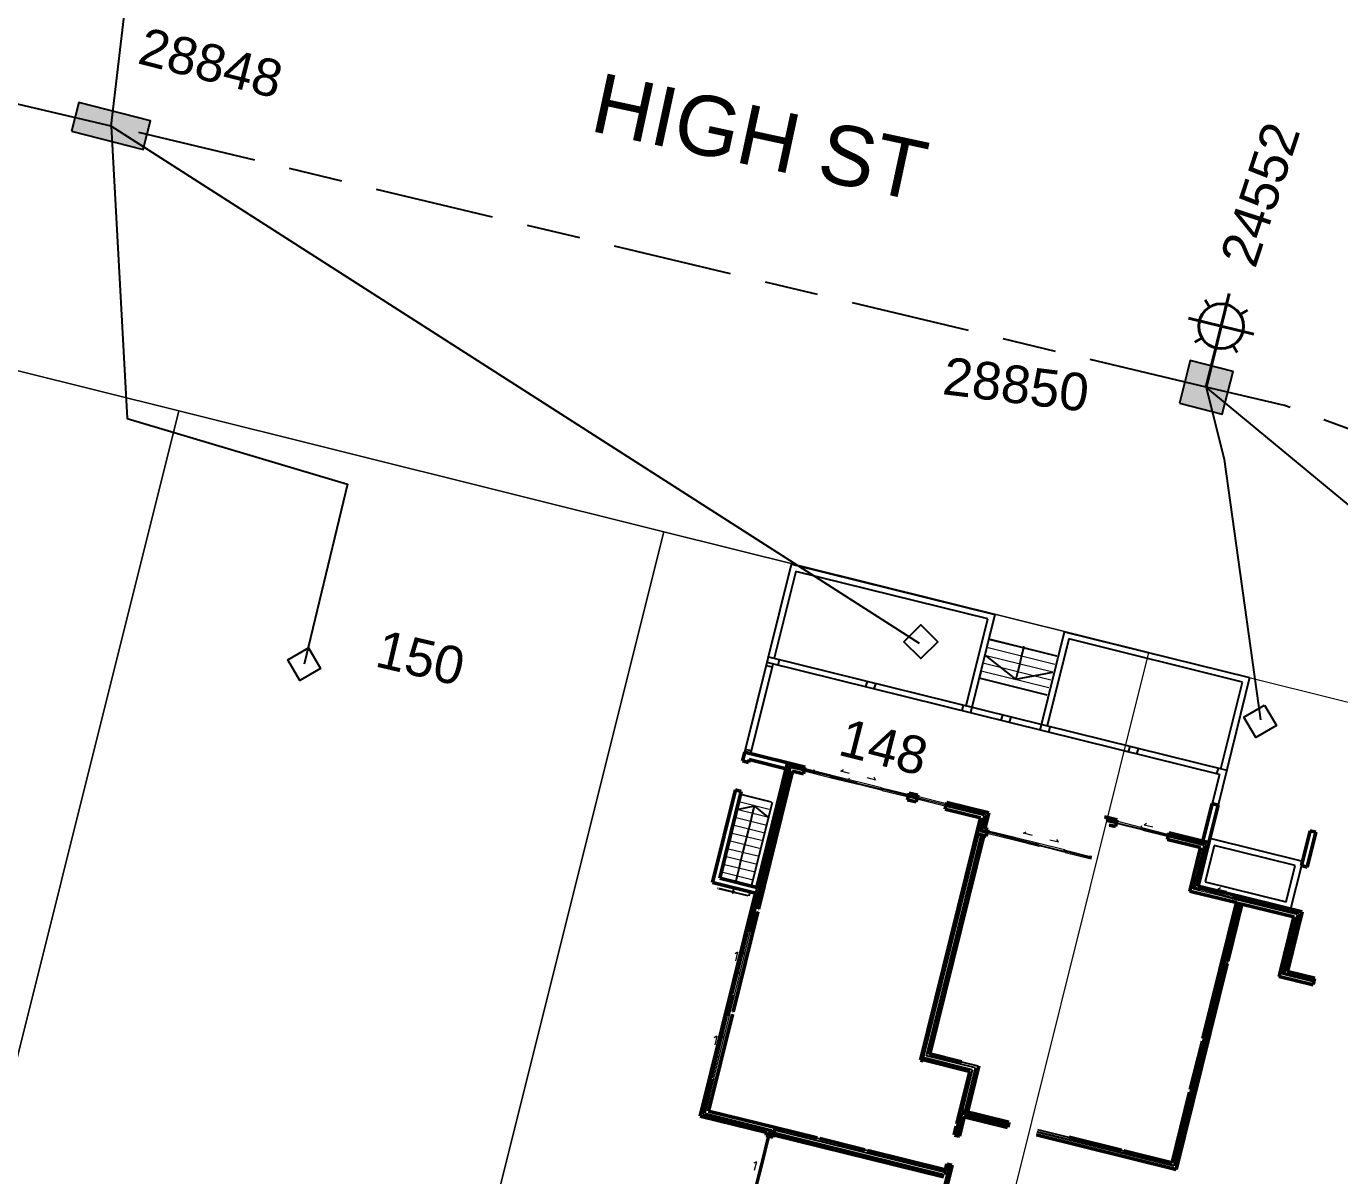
# Model space of a CAD drawing. Header units: metres. Extents: x 287062 to 288920, y 6261941 to 6263050.
# Drawn here: x 287833.37 to 287877.42, y 6262473.06 to 6262511.6 of the extents above; entities that cross this region are included whole.
import ezdxf
from ezdxf.enums import TextEntityAlignment as Align

# ---------------------------------------------------------------- set-up
doc = ezdxf.new("R2010")
doc.units = ezdxf.units.M
doc.linetypes.add('Cable Exist UG', pattern=[8.2, 4, -1.2, 1.8, -1.2])
doc.layers.get('0').update_dxf_attribs({"color": 6})
for name, color, linetype, lineweight in [('A-GLAZ', 151, 'Continuous', 9), ('C-PRKG', 70, 'Continuous', 9), ('Cadastre Land Parcels_SP_EXT', 9, 'Continuous', 5), ('Cadastre Roads_SP_EXT', 9, 'Continuous', 5)]:
    doc.layers.add(name, color=color, linetype=linetype, lineweight=lineweight)
for name, color, linetype in [('Equip_SP_SL_EXT', 7, 'Continuous'), ('Mains_HV_NEW_U97', 2, 'Continuous'), ('Mains_LV_EXT', 7, 'Continuous'), ('Notes', 7, 'Continuous'), ('Services_SP_EXT', 7, 'Continuous'), ('SupportsUG_SP_LV_EXT', 7, 'Continuous'), ('SupportsUG_SP_LV_SL_EXT', 7, 'Continuous')]:
    doc.layers.add(name, color=color, linetype=linetype)
doc.styles.add('COLUMN_LABEL', font='arial.ttf')
doc.styles.add('iecARIAL', font='arial.ttf', dxfattribs={"height": 2})
doc.styles.add('POLE_LABEL', font='arial.ttf')
doc.styles.get("Standard").update_dxf_attribs({"font": 'arial.ttf'})
doc.linetypes.add('Cable Rem1', pattern='A,6.5,-0.001,["X",Standard,S=2.5,R=0,X=0,Y=-1.27],-0.001', length=6.502)

# ---------------------------------------------------------------- blocks, each defined once
blk = doc.blocks.new('COLUMN_EXT')
blk.add_hatch(color=256).paths.add_polyline_path([(-1.485, 1.485), (-1.485, -1.485), (1.485, -1.485), (1.485, 1.485)])
blk.add_lwpolyline([(-1.485, -1.485), (1.485, -1.485), (1.485, 1.485), (-1.485, 1.485)], close=True)
for tag, height, style, flags, p in [('ASSET_NUM', 2.5, 'COLUMN_LABEL', 8, (2, 2)), ('STRUCTURE_PLANT_NUMBER', 0.2, 'POLE_LABEL', 9, (1.813, 0.031)), ('STREET_CODE', 0.2, 'COLUMN_LABEL', 9, (1.813, -0.2))]:
    blk.add_attdef(tag, text='', height=height, dxfattribs=dict(style=style, flags=flags)).set_placement(p, align=Align.MIDDLE_LEFT)
at = {"flags": 9}
for tag, p in [('OWNED_BY', (1.813, -0.6)), ('STATE', (1.813, -0.8)), ('COLUMN_TYPE', (1.813, -0.4)), ('STREETNAME', (1.813, -1.6)), ('SUBURB', (1.813, -1.8)), ('USAGE', (1.813, -1)), ('LEGEND', (1.813, -1.2)), ('LOCATION', (1.813, -1.4)), ('NOTES', (1.813, -2))]:
    blk.add_attdef(tag, text='', height=0.2, dxfattribs=at).set_placement(p, align=Align.MIDDLE_LEFT)
at = {"flags": 1}
blk.add_attdef('Z', (1.813, -2.351), '', height=0.2, dxfattribs=at)
blk = doc.blocks.new('PILLAR_EXT')
blk.add_hatch(color=256).paths.add_polyline_path([(-2.475, 0.99), (-2.475, -0.99), (2.475, -0.99), (2.475, 0.99)])
blk.add_lwpolyline([(-2.475, -0.99), (2.475, -0.99), (2.475, 0.99), (-2.475, 0.99)], close=True)
at = {"style": 'iecARIAL', "flags": 8}
blk.add_attdef('ASSET_NUM', (1.5, 3.5), '', height=2.5, dxfattribs=at)
for tag, p, flags in [('OWNED_BY', (0, -0.2), 9), ('STATE', (0, -0.4), 9), ('SUPPORT_TYPE', (0, -0.6), 9), ('USAGE', (0, -0.8), 9), ('LEGEND', (0, -1), 9), ('STREETNAME', (0, -1.8), 9), ('LOCATION', (0, -1.2), 9), ('NOTES', (0, -1.4), 9), ('PARENT', (0, -1.6), 9), ('SUBURB', (0, -2), 1)]:
    blk.add_attdef(tag, p, '', height=0.2, dxfattribs=dict(flags=flags))
blk = doc.blocks.new('SL_LANTERN_EXT')
at = {"lineweight": 40}
for p, q in [((0, 1.968), (0, 6.468)), ((-1.459, 5.676), (-1.061, 5.278)), ((1.458, 5.676), (1.06, 5.278)), ((-2.25, 4.218), (2.25, 4.218)), ((-1.459, 2.759), (-1.061, 3.157)), ((0, 0), (0, 2.721)), ((1.458, 2.759), (1.06, 3.157))]:
    blk.add_line(p, q, dxfattribs=at)
blk.add_circle((0, 4.218), 1.5, dxfattribs=at)
at = {"style": 'iecARIAL', "flags": 8}
blk.add_attdef('ASSET_NUM', (1.5, 1.5), '', height=2.5, dxfattribs=at)
for tag, p, height, flags in [('CONSTRUCTED_VOLTAGE', (0.981, -0.653), 0.2, 9), ('CONTROL_TYPE', (0.981, -0.853), 0.2, 9), ('LANTERN_PURPOSE', (0.981, -1.053), 0.2, 9), ('LNUMBER', (2.181, -3.253), 2.5, 8), ('OPERATING_VOLTAGE', (0.981, -1.653), 0.2, 9), ('ORIENTATION', (0.981, -1.853), 0.2, 9), ('LANTERN_TYPE', (0.981, -1.253), 0.2, 9), ('NO_PHASES', (0.981, -1.453), 0.2, 9), ('OWNED_BY', (0.981, -2.053), 0.2, 9), ('STATE', (0.981, -2.253), 0.2, 9), ('CEXIST', (0.981, -2.653), 0.2, 9), ('USAGE', (0.981, -2.453), 0.2, 9), ('CNEW', (0.981, -2.853), 0.2, 9), ('CNUMBER', (0.981, -3.053), 0.2, 9), ('CREMOVE', (0.981, -3.253), 0.2, 9), ('CREPLACE', (0.981, -3.453), 0.2, 9), ('LKINGHEIGHT', (0.981, -3.653), 0.2, 9), ('LBRACKET', (0.981, -3.853), 0.2, 9), ('LBRACKETVOCAB', (0.981, -4.053), 0.2, 9), ('LCATEGORY', (0.981, -4.253), 0.2, 9), ('LCHARGE1', (0.981, -4.453), 0.2, 9), ('LCHARGE1PERCENT', (0.981, -4.653), 0.2, 9), ('LCHARGE2', (0.981, -4.853), 0.2, 9), ('LCHARGE2PERCENT', (0.981, -5.053), 0.2, 9), ('LCHARGE3', (0.981, -5.253), 0.2, 9), ('LCHARGE3PERCENT', (0.981, -5.453), 0.2, 9), ('LEXIST', (0.981, -5.653), 0.2, 9), ('LLAMP', (0.981, -5.853), 0.2, 9), ('LLAMPVOCAB', (0.981, -6.053), 0.2, 9), ('LMAST', (0.981, -6.253), 0.2, 9), ('LMASTVOCAB', (0.981, -6.453), 0.2, 9), ('LNEW', (0.981, -6.653), 0.2, 9), ('LANTNUMBER', (0.981, -6.853), 0.2, 9), ('LOUTREACH', (0.981, -7.253), 0.2, 9), ('LOUTREACHVOCAB', (0.981, -7.453), 0.2, 9), ('LRATECODE', (0.981, -7.653), 0.2, 9), ('LREMOVE', (0.981, -7.853), 0.2, 9), ('LREPLACE', (0.981, -8.053), 0.2, 9), ('LTYPE', (0.981, -8.253), 0.2, 9), ('LTYPEVOCAB', (0.981, -8.453), 0.2, 9), ('LEGEND', (0.981, -8.653), 0.2, 9), ('LOCATION', (0.981, -8.853), 0.2, 9), ('STREETNAME', (0.981, -9.253), 0.2, 9), ('SUBURB', (0.981, -9.453), 0.2, 1), ('NOTES', (0.981, -9.053), 0.2, 9)]:
    blk.add_attdef(tag, p, '', height=height, dxfattribs=dict(flags=flags))
blk = doc.blocks.new('CCP_EXT')
at = {"flags": 9}
for tag, p in [('OWNED_BY', (0, -1)), ('USAGE', (0, -1.2)), ('LEGEND', (0, -1.4)), ('STATE', (0, -1.8)), ('LIFE_SUPPORT', (0, -1.6)), ('NOTES', (0, -2))]:
    blk.add_attdef(tag, text='', height=0.2, dxfattribs=at).set_placement(p, align=Align.MIDDLE_LEFT)
blk.add_wipeout([(0, 0.566), (0.566, 0), (0, -0.566), (-0.566, 0)])
blk.add_lwpolyline([(-0.566, 0), (0, 0.566), (0.566, 0), (0, -0.566), (-0.566, 0)])
at = {"flags": 1}
blk.add_attdef('Z', (0, 0), '', height=0.2, dxfattribs=at)
at = {"flags": 9}
for tag, p in [('CCP_TYPE', (0, 0)), ('CONSTRUCTED_VOLTAGE', (0, -0.2)), ('NO_PHASES', (0, -0.4)), ('OPERATING_VOLTAGE', (0, -0.6)), ('ORIENTATION', (0, -0.8))]:
    blk.add_attdef(tag, text='', height=0.2, dxfattribs=at).set_placement(p, align=Align.MIDDLE_LEFT)
blk = doc.blocks.new('Window - Sliding FSF _MG_ - DW-FSF 2700W X 2700H-1022011-T1 GROUND LEVEL')
at = {"layer": 'A-GLAZ', "color": 7}
for p, q in [((-1310, 65), (-1350, 65)), ((-1350, 65), (-1350, -15)), ((-1310, 25), (-1310, 65)), ((-437, 65), (-1310, 65)), ((-1310, 25), (1310, 25)), ((-1310, 25), (-1310, -15)), ((-1270, 25), (-1310, 25)), ((-437, 25), (-1270, 25)), ((-1270, -15), (-1270, 25)), ((-437, 6), (-1270, 6)), ((-1270, 6), (-1270, 3)), ((-1270, 3), (-437, 3)), ((-437, -15), (-437, 65)), ((-437, 65), (-397, 65)), ((-397, 65), (-437, 65)), ((-437, 65), (-437, 25)), ((-397, 25), (-437, 25)), ((-437, 25), (-437, -15)), ((-437, 25), (-397, 25)), ((-437, 3), (-437, 6)), ((-397, 65), (-397, -15)), ((417, 65), (-397, 65)), ((-397, 25), (-397, 65)), ((417, 46), (-397, 46)), ((-397, 46), (-397, 43)), ((-397, 43), (417, 43)), ((-397, -15), (-397, 25)), ((-397, 25), (417, 25)), ((417, 215), (117, 215)), ((417, 215), (346, 286)), ((457, 65), (417, 65)), ((417, 65), (417, -15)), ((457, 65), (417, 65)), ((417, 65), (417, 25)), ((417, 43), (417, 46)), ((457, 25), (417, 25)), ((417, 25), (417, -15)), ((417, 25), (457, 25)), ((457, -15), (457, 65)), ((457, 25), (457, 65)), ((1310, 65), (457, 65)), ((1270, 25), (457, 25)), ((457, -15), (457, 25)), ((1270, 6), (457, 6)), ((457, 6), (457, 3)), ((457, 3), (1270, 3)), ((1270, 25), (1270, -15)), ((1310, 25), (1270, 25)), ((1270, 3), (1270, 6)), ((1310, 65), (1310, 25)), ((1350, 65), (1310, 65)), ((1310, -15), (1310, 25)), ((1350, -15), (1350, 65)), ((-1350, -15), (-1310, -15)), ((-1310, -15), (-1270, -15)), ((-1270, -15), (-437, -15)), ((-397, -15), (-437, -15)), ((-437, -15), (-397, -15)), ((-397, -15), (417, -15)), ((417, -15), (457, -15)), ((417, -15), (457, -15)), ((457, -15), (1270, -15)), ((1270, -15), (1310, -15)), ((1310, -15), (1350, -15))]:
    blk.add_line(p, q, dxfattribs=at)
blk = doc.blocks.new('Window - Sliding FSF _MG_ - FSF 2200W X 900H-1021469-T1 GROUND LEVEL')
at = {"layer": 'A-GLAZ', "color": 7}
for p, q in [((-1100, 65), (1100, 65)), ((-1100, -15), (-1100, 65)), ((-1060, 25), (1060, 25)), ((-353, -15), (-353, 65)), ((-353, 65), (-313, 65)), ((-313, 65), (-313, -15)), ((333, 215), (33, 215)), ((333, 215), (263, 286)), ((373, 65), (333, 65)), ((333, 65), (333, -15)), ((373, -15), (373, 65)), ((1100, 65), (1100, -15)), ((1100, -15), (-1100, -15)), ((-313, -15), (-353, -15)), ((333, -15), (373, -15))]:
    blk.add_line(p, q, dxfattribs=at)
blk = doc.blocks.new('MG - 4 SL Door - 3600w x 2700h-1079371-T1 GROUND LEVEL')
at = {"layer": 'A-GLAZ', "color": 7}
for p, q in [((-1760, 65), (-1800, 65)), ((-1800, 65), (-1800, -15)), ((-1720, 65), (-1760, 65)), ((-1760, 65), (-1760, 25)), ((0, 25), (-1760, 25)), ((-1760, 25), (-1720, 25)), ((-1760, -15), (-1760, 25)), ((-900, 65), (-1720, 65)), ((-1720, 25), (-1720, 65)), ((-900, 46.5), (-1720, 46.5)), ((-1720, 46.5), (-1720, 43.5)), ((-1720, 43.5), (-900, 43.5)), ((-1720, 25), (-900, 25)), ((-900, 65), (-900, -15)), ((-860, 65), (-900, 65)), ((-900, 65), (-900, 25)), ((-860, 65), (-900, 65)), ((-900, 43.5), (-900, 46.5)), ((-900, 25), (-860, 25)), ((-860, 25), (-900, 25)), ((-900, 25), (-900, -15)), ((-860, -15), (-860, 65)), ((-860, 25), (-860, 65)), ((860, 65), (-860, 65)), ((-40, 25), (-860, 25)), ((-860, -15), (-860, 25)), ((-40, 6.5), (-860, 6.5)), ((-860, 6.5), (-860, 3.5)), ((-860, 3.5), (-40, 3.5)), ((-601.1, 275), (-530.4, 345.7)), ((-300, 275), (-601.1, 275)), ((0, 25), (-40, 25)), ((-40, 25), (-40, -15)), ((-40, 3.5), (-40, 6.5)), ((0, -15), (0, 25)), ((0, 25), (1760, 25)), ((0, 25), (40, 25)), ((0, -15), (0, 25)), ((40, 25), (860, 25)), ((40, 25), (40, -15)), ((40, 3.5), (40, 6.5)), ((40, 6.5), (860, 6.5)), ((860, 3.5), (40, 3.5)), ((300, 275), (600, 275)), ((600, 275), (529.3, 345.7)), ((860, -15), (860, 65)), ((860, 65), (900, 65)), ((860, 65), (900, 65)), ((860, 25), (860, 65)), ((900, 25), (860, 25)), ((860, 25), (900, 25)), ((860, -15), (860, 25)), ((860, 6.5), (860, 3.5)), ((900, 65), (900, -15)), ((900, 65), (1720, 65)), ((900, 65), (900, 25)), ((900, 43.5), (900, 46.5)), ((900, 46.5), (1720, 46.5)), ((1720, 43.5), (900, 43.5)), ((1720, 25), (900, 25)), ((900, 25), (900, -15)), ((1720, 65), (1760, 65)), ((1720, 25), (1720, 65)), ((1720, 46.5), (1720, 43.5)), ((1760, 25), (1720, 25)), ((1760, 65), (1760, 25)), ((1800, 65), (1760, 65)), ((1760, 25), (1760, -15)), ((1800, -15), (1800, 65)), ((-1800, -15), (-1760, -15)), ((-1760, -15), (-900, -15)), ((-900, -15), (-860, -15)), ((-900, -15), (-860, -15)), ((-860, -15), (-40, -15)), ((-40, -15), (0, -15)), ((40, -15), (0, -15)), ((860, -15), (40, -15)), ((900, -15), (860, -15)), ((900, -15), (860, -15)), ((900, -15), (1760, -15)), ((1760, -15), (1800, -15))]:
    blk.add_line(p, q, dxfattribs=at)
blk = doc.blocks.new('Window - Fixed F _MG_ - W 1000W X 2700H-1283422-T1 GROUND LEVEL')
at = {"layer": 'A-GLAZ', "color": 7}
for p, q in [((-460, 65), (-500, 65)), ((-500, 65), (-500, -15)), ((-460, 28), (-460, 65)), ((460, 65), (-460, 65)), ((-460, 22), (-460, 28)), ((-460, 28), (460, 28)), ((-460, 25), (460, 25)), ((460, 22), (-460, 22)), ((-460, -15), (-460, 22)), ((460, 65), (460, 28)), ((500, 65), (460, 65)), ((460, 28), (460, 22)), ((460, 22), (460, -15)), ((500, -15), (500, 65)), ((-500, -15), (-460, -15)), ((-460, -15), (460, -15)), ((460, -15), (500, -15))]:
    blk.add_line(p, q, dxfattribs=at)
blk = doc.blocks.new('Window - Sliding SF _MG_ - DW-SF 1800W x 2700H-1022702-T1 GROUND LEVEL')
at = {"layer": 'A-GLAZ', "color": 7}
for p, q in [((-860, 65), (-900, 65)), ((-900, 65), (-900, -15)), ((-860, 25), (-860, 65)), ((-20, 65), (-860, 65)), ((-860, 25), (860, 25)), ((-860, 25), (-820, 25)), ((-860, -15), (-860, 25)), ((-820, 25), (-20, 25)), ((-820, 25), (-820, -15)), ((-820, 3.5), (-820, 6.5)), ((-820, 6.5), (-20, 6.5)), ((-20, 3.5), (-820, 3.5)), ((-20, 65), (20, 65)), ((-20, 25), (-20, 65)), ((-20, 25), (20, 25)), ((-20, -15), (-20, 25)), ((20, 25), (-20, 25)), ((-20, 6.5), (-20, 3.5)), ((20, 175), (90.7, 245.7)), ((20, 175), (320, 175)), ((20, 65), (820, 65)), ((20, 65), (20, 25)), ((20, 43.5), (20, 46.5)), ((20, 46.5), (820, 46.5)), ((820, 43.5), (20, 43.5)), ((20, 25), (20, -15)), ((820, 25), (20, 25)), ((820, 65), (860, 65)), ((820, 25), (820, 65)), ((820, 46.5), (820, 43.5)), ((860, 25), (820, 25)), ((860, 65), (860, 25)), ((900, 65), (860, 65)), ((860, 25), (860, -15)), ((900, -15), (900, 65)), ((-900, -15), (-860, -15)), ((-820, -15), (-860, -15)), ((-20, -15), (-820, -15)), ((20, -15), (-20, -15)), ((20, -15), (860, -15)), ((860, -15), (900, -15))]:
    blk.add_line(p, q, dxfattribs=at)
blk = doc.blocks.new('Window - Sliding SF _MG_ - DW-SF 1200W x 1200H-1023809-T1 GROUND LEVEL')
at = {"layer": 'A-GLAZ', "color": 7}
for p, q in [((-560, 65), (-600, 65)), ((-600, 65), (-600, -15)), ((-560, 25), (-560, 65)), ((-20, 65), (-560, 65)), ((-560, 25), (560, 25)), ((20, 25), (-560, 25)), ((-560, 25), (-560, -15)), ((-20, 25), (-20, 65)), ((560, 65), (-20, 65)), ((560, 25), (-20, 25)), ((20, 175), (91, 246)), ((20, 175), (320, 175)), ((20, -15), (20, 25)), ((560, 65), (560, 25)), ((600, 65), (560, 65)), ((560, 25), (560, -15)), ((600, -15), (600, 65)), ((-600, -15), (-560, -15)), ((-560, -15), (20, -15)), ((20, -15), (560, -15)), ((560, -15), (600, -15))]:
    blk.add_line(p, q, dxfattribs=at)
blk = doc.blocks.new('Parking-Carspace _MG_ - STANDARD - 2400w x 5400d-V11-T1 GROUND LEVEL')
at = {"layer": 'C-PRKG'}
blk.add_line((1200, 900), (1200, 950), dxfattribs=at)
blk = doc.blocks.new('Parking-Carspace _MG_ - STANDARD - 2400w x 5400d-V12-T1 GROUND LEVEL')
at = {"layer": 'C-PRKG'}
blk.add_line((1200, 1700), (1200, 1750), dxfattribs=at)
blk = doc.blocks.new('Parking-Carspace _MG_ - STANDARD - 2400w x 5400d-V13-T1 GROUND LEVEL')
at = {"layer": 'C-PRKG'}
for p, q in [((-1200, 1750), (-1200, 1700)), ((1200, 1700), (1200, 1750))]:
    blk.add_line(p, q, dxfattribs=at)
blk = doc.blocks.new('Site Layout')
at = {"layer": 'Notes'}
h = blk.add_hatch(color=256, dxfattribs=at)
edge = h.paths.add_edge_path(flags=0)
edge.add_arc((287866.814, 6262490.761), 0.025, -13.911, 346.089)
for points in [[(287866.808, 6262490.737), (287866.827, 6262490.74), (287866.838, 6262490.755), (287866.835, 6262490.774), (287866.82, 6262490.785), (287866.801, 6262490.783), (287866.79, 6262490.767), (287866.792, 6262490.748)], [(287857.074, 6262482.547), (287857.093, 6262482.55), (287857.104, 6262482.565), (287857.101, 6262482.584), (287857.086, 6262482.595), (287857.067, 6262482.593), (287857.056, 6262482.577), (287857.058, 6262482.558)]]:
    blk.add_hatch(color=256, dxfattribs=at).paths.add_polyline_path(points, flags=0)
h = blk.add_hatch(color=256, dxfattribs=at)
edge = h.paths.add_edge_path(flags=0)
edge.add_arc((287857.08, 6262482.571), 0.025, -13.911, 346.089)
for p, q in [((287857.467, 6262487.255), (287859.03, 6262493.565)), ((287859.03, 6262493.565), (287865.853, 6262491.875)), ((287859.176, 6262493.323), (287858.455, 6262490.411)), ((287865.611, 6262491.729), (287859.176, 6262493.323)), ((287865.853, 6262491.875), (287865.036, 6262488.574)), ((287864.89, 6262488.817), (287865.611, 6262491.729)), ((287867.93, 6262490.485), (287865.698, 6262491.038)), ((287867.366, 6262487.997), (287868.183, 6262491.298)), ((287868.329, 6262491.056), (287867.608, 6262488.144)), ((287868.183, 6262491.298), (287874.395, 6262489.759)), ((287874.153, 6262489.613), (287868.329, 6262491.056)), ((287858.261, 6262490.459), (287873.626, 6262486.653)), ((287866.554, 6262489.713), (287865.563, 6262490.491)), ((287866.749, 6262490.499), (287866.684, 6262490.237)), ((287866.814, 6262490.761), (287866.749, 6262490.499)), ((287866.801, 6262490.783), (287866.79, 6262490.767)), ((287866.79, 6262490.767), (287866.792, 6262490.748)), ((287866.792, 6262490.748), (287866.808, 6262490.737)), ((287866.82, 6262490.785), (287866.801, 6262490.783)), ((287866.808, 6262490.737), (287866.827, 6262490.74)), ((287866.835, 6262490.774), (287866.82, 6262490.785)), ((287866.827, 6262490.74), (287866.838, 6262490.755)), ((287866.838, 6262490.755), (287866.835, 6262490.774)), ((287858.407, 6262490.216), (287857.661, 6262487.207)), ((287858.189, 6262490.167), (287858.383, 6262490.119)), ((287873.384, 6262486.507), (287858.213, 6262490.264)), ((287858.581, 6262490.173), (287858.629, 6262490.367)), ((287866.684, 6262490.237), (287866.619, 6262489.975)), ((287861.565, 6262489.64), (287861.517, 6262489.446)), ((287865.389, 6262490.001), (287865.324, 6262489.739)), ((287867.605, 6262489.174), (287865.373, 6262489.727)), ((287866.619, 6262489.975), (287866.554, 6262489.713)), ((287866.554, 6262489.713), (287867.794, 6262489.939)), ((287874.395, 6262489.759), (287873.337, 6262485.488)), ((287873.432, 6262486.701), (287874.153, 6262489.613)), ((287861.809, 6262489.374), (287861.857, 6262489.568)), ((287867.719, 6262489.424), (287867.654, 6262489.162)), ((287864.793, 6262488.841), (287864.745, 6262488.647)), ((287866.103, 6262488.516), (287866.055, 6262488.322)), ((287866.346, 6262488.25), (287866.394, 6262488.444)), ((287867.657, 6262487.925), (287867.705, 6262488.119)), ((287870.374, 6262487.458), (287870.326, 6262487.264)), ((287870.617, 6262487.192), (287870.665, 6262487.386)), ((287857.686, 6262487.304), (287857.491, 6262487.352)), ((287858.905, 6262486.899), (287855.972, 6262475.057)), ((287858.96, 6262486.806), (287857.584, 6262481.251)), ((287858.996, 6262486.746), (287857.632, 6262481.239)), ((287859.063, 6262486.634), (287857.914, 6262481.994)), ((287859.071, 6262486.622), (287857.924, 6262481.991)), ((287859.485, 6262486.753), (287858.903, 6262486.898)), ((287859.467, 6262486.681), (287858.96, 6262486.806)), ((287858.978, 6262486.879), (287858.978, 6262486.881)), ((287859.455, 6262486.632), (287858.996, 6262486.746)), ((287859.433, 6262486.543), (287859.063, 6262486.634)), ((287859.431, 6262486.533), (287859.071, 6262486.622)), ((287859.785, 6262486.63), (287859.797, 6262486.678)), ((287873.384, 6262486.507), (287873.143, 6262485.536)), ((287873.335, 6262486.725), (287873.287, 6262486.531)), ((287857.325, 6262485.848), (287857.33, 6262485.847)), ((287857.369, 6262485.837), (287858.349, 6262485.595)), ((287863.216, 6262485.596), (287862.925, 6262485.668)), ((287863.219, 6262485.605), (287862.928, 6262485.677)), ((287863.241, 6262485.695), (287862.95, 6262485.767)), ((287863.253, 6262485.743), (287862.962, 6262485.815)), ((287863.271, 6262485.816), (287862.98, 6262485.888)), ((287857.201, 6262485.325), (287857.195, 6262485.324)), ((287857.794, 6262485.454), (287857.245, 6262485.335)), ((287857.664, 6262484.93), (287857.729, 6262485.192)), ((287857.695, 6262482.769), (287858.393, 6262485.584)), ((287857.729, 6262485.192), (287857.794, 6262485.454)), ((287857.794, 6262485.454), (287858.224, 6262485.092)), ((287865.372, 6262485.062), (287864.187, 6262485.355)), ((287865.384, 6262485.069), (287864.19, 6262485.365)), ((287865.496, 6262485.136), (287864.212, 6262485.454)), ((287865.556, 6262485.173), (287864.224, 6262485.503)), ((287865.649, 6262485.227), (287864.242, 6262485.575)), ((287865.515, 6262484.693), (287865.648, 6262485.229)), ((287865.575, 6262485.247), (287865.574, 6262485.245)), ((287873.148, 6262485.535), (287872.836, 6262484.273)), ((287873.333, 6262485.489), (287873.02, 6262484.227)), ((287857.599, 6262484.668), (287857.664, 6262484.93)), ((287858.258, 6262485.064), (287858.263, 6262485.06)), ((287865.24, 6262484.527), (287865.372, 6262485.062)), ((287865.252, 6262484.535), (287865.384, 6262485.069)), ((287865.364, 6262484.602), (287865.496, 6262485.136)), ((287865.424, 6262484.639), (287865.556, 6262485.173)), ((287869.53, 6262485.09), (287869.947, 6262484.986)), ((287869.929, 6262484.914), (287869.587, 6262484.999)), ((287869.917, 6262484.865), (287869.623, 6262484.938)), ((287869.895, 6262484.776), (287869.69, 6262484.827)), ((287869.893, 6262484.766), (287869.698, 6262484.814)), ((287857.469, 6262484.144), (287857.534, 6262484.406)), ((287857.534, 6262484.406), (287857.599, 6262484.668)), ((287863.381, 6262476.97), (287865.251, 6262484.524)), ((287863.458, 6262477.017), (287865.314, 6262484.508)), ((287863.561, 6262477.079), (287865.396, 6262484.488)), ((287863.652, 6262477.134), (287865.469, 6262484.47)), ((287865.559, 6262484.449), (287865.239, 6262484.528)), ((287865.25, 6262484.524), (287865.25, 6262484.525)), ((287865.562, 6262484.458), (287865.252, 6262484.535)), ((287865.584, 6262484.548), (287865.364, 6262484.602)), ((287865.596, 6262484.596), (287865.424, 6262484.639)), ((287865.614, 6262484.669), (287865.515, 6262484.693)), ((287872.748, 6262484.059), (287871.64, 6262484.333)), ((287872.76, 6262484.066), (287871.642, 6262484.343)), ((287872.871, 6262484.134), (287871.665, 6262484.432)), ((287872.932, 6262484.17), (287871.677, 6262484.481)), ((287873.024, 6262484.224), (287871.695, 6262484.554)), ((287873.061, 6262484.372), (287876.167, 6262483.603)), ((287876.424, 6262484.621), (287876.136, 6262483.456)), ((287876.609, 6262484.575), (287876.32, 6262483.41)), ((287857.339, 6262483.619), (287857.404, 6262483.882)), ((287857.404, 6262483.882), (287857.469, 6262484.144)), ((287872.387, 6262482.602), (287872.748, 6262484.059)), ((287872.399, 6262482.61), (287872.76, 6262484.066)), ((287872.511, 6262482.678), (287872.871, 6262484.134)), ((287872.571, 6262482.714), (287872.932, 6262484.17)), ((287872.662, 6262482.769), (287873.023, 6262484.227)), ((287873.207, 6262484.13), (287872.907, 6262482.916)), ((287873.004, 6262484.152), (287873.006, 6262484.152)), ((287875.925, 6262483.457), (287873.207, 6262484.13)), ((287857.275, 6262483.357), (287857.339, 6262483.619)), ((287875.624, 6262482.243), (287875.925, 6262483.457)), ((287876.131, 6262483.457), (287875.77, 6262482.001)), ((287857.162, 6262482.901), (287857.21, 6262483.095)), ((287857.21, 6262483.095), (287857.275, 6262483.357)), ((287856.546, 6262482.703), (287856.551, 6262482.702)), ((287856.59, 6262482.692), (287857.57, 6262482.45)), ((287857.067, 6262482.593), (287857.056, 6262482.577)), ((287857.056, 6262482.577), (287857.058, 6262482.558)), ((287857.058, 6262482.558), (287857.074, 6262482.547)), ((287857.086, 6262482.595), (287857.067, 6262482.593)), ((287857.074, 6262482.547), (287857.093, 6262482.55)), ((287857.08, 6262482.571), (287857.113, 6262482.707)), ((287857.101, 6262482.584), (287857.086, 6262482.595)), ((287857.093, 6262482.55), (287857.104, 6262482.565)), ((287857.104, 6262482.565), (287857.101, 6262482.584)), ((287857.614, 6262482.439), (287857.647, 6262482.575)), ((287857.822, 6262482.532), (287857.824, 6262482.531)), ((287857.87, 6262482.726), (287857.872, 6262482.725)), ((287873.971, 6262482.211), (287872.386, 6262482.603)), ((287872.396, 6262482.6), (287872.397, 6262482.601)), ((287875.894, 6262481.745), (287872.399, 6262482.61)), ((287872.682, 6262482.635), (287872.511, 6262482.678)), ((287872.694, 6262482.684), (287872.571, 6262482.714)), ((287876.158, 6262481.903), (287872.662, 6262482.769)), ((287872.907, 6262482.916), (287875.624, 6262482.243)), ((287857.608, 6262482.44), (287857.614, 6262482.439)), ((287873.974, 6262482.22), (287871.808, 6262473.476)), ((287874.036, 6262482.205), (287871.854, 6262473.398)), ((287874.055, 6262482.2), (287871.869, 6262473.374)), ((287874.128, 6262482.182), (287871.924, 6262473.283)), ((287876.005, 6262481.812), (287873.847, 6262482.346)), ((287876.065, 6262481.849), (287873.859, 6262482.395)), ((287873.971, 6262482.21), (287873.958, 6262482.213)), ((287875.881, 6262481.738), (287874.125, 6262482.172)), ((287874.138, 6262482.168), (287874.125, 6262482.171)), ((287857.892, 6262481.906), (287857.063, 6262478.558)), ((287857.902, 6262481.904), (287857.073, 6262478.555)), ((287857.892, 6262481.906), (287857.903, 6262481.904)), ((287857.914, 6262481.994), (287857.925, 6262481.991)), ((287875.386, 6262479.737), (287875.881, 6262481.738)), ((287875.398, 6262479.745), (287875.894, 6262481.745)), ((287875.51, 6262479.812), (287876.005, 6262481.812)), ((287875.57, 6262479.849), (287876.065, 6262481.849)), ((287875.661, 6262479.904), (287876.157, 6262481.905)), ((287876.138, 6262481.831), (287876.14, 6262481.83)), ((287873.63, 6262480.172), (287873.643, 6262480.169)), ((287873.652, 6262480.259), (287873.664, 6262480.256)), ((287876.575, 6262479.677), (287875.661, 6262479.904)), ((287876.521, 6262479.457), (287875.385, 6262479.738)), ((287875.396, 6262479.735), (287875.396, 6262479.736)), ((287876.523, 6262479.467), (287875.398, 6262479.745)), ((287876.545, 6262479.556), (287875.51, 6262479.812)), ((287876.557, 6262479.604), (287875.57, 6262479.849)), ((287857.055, 6262479.116), (287856.887, 6262478.436)), ((287857.103, 6262479.104), (287856.935, 6262478.424)), ((287857.041, 6262478.47), (287856.236, 6262475.217)), ((287857.051, 6262478.468), (287856.248, 6262475.225)), ((287857.041, 6262478.47), (287857.052, 6262478.468)), ((287857.063, 6262478.558), (287857.074, 6262478.555)), ((287872.809, 6262477.573), (287872.822, 6262477.57)), ((287872.831, 6262477.66), (287872.843, 6262477.657)), ((287865.026, 6262476.563), (287863.381, 6262476.97)), ((287865.103, 6262476.609), (287863.458, 6262477.017)), ((287865.206, 6262476.671), (287863.561, 6262477.079)), ((287865.297, 6262476.726), (287863.652, 6262477.134)), ((287864.701, 6262475.249), (287865.026, 6262476.563)), ((287864.763, 6262475.234), (287865.103, 6262476.609)), ((287864.845, 6262475.213), (287865.206, 6262476.671)), ((287864.918, 6262475.195), (287865.297, 6262476.726)), ((287856.358, 6262476.301), (287856.064, 6262475.114)), ((287856.406, 6262476.289), (287856.124, 6262475.15)), ((287872.406, 6262475.944), (287872.418, 6262475.941)), ((287872.384, 6262475.857), (287872.397, 6262475.854)), ((287855.971, 6262475.059), (287858.205, 6262474.506)), ((287855.991, 6262475.132), (287855.989, 6262475.132)), ((287856.064, 6262475.114), (287858.296, 6262474.561)), ((287856.124, 6262475.15), (287858.357, 6262474.597)), ((287856.236, 6262475.217), (287858.468, 6262474.664)), ((287856.248, 6262475.225), (287858.481, 6262474.672)), ((287864.697, 6262475.237), (287864.495, 6262474.419)), ((287864.744, 6262475.159), (287864.557, 6262474.404)), ((287864.759, 6262475.135), (287864.577, 6262474.399)), ((287864.814, 6262475.044), (287864.649, 6262474.381)), ((287866.32, 6262474.835), (287864.697, 6262475.237)), ((287866.305, 6262474.773), (287864.744, 6262475.159)), ((287866.3, 6262474.753), (287864.759, 6262475.135)), ((287866.282, 6262474.68), (287864.814, 6262475.044)), ((287858.468, 6262474.664), (287858.392, 6262474.355)), ((287858.481, 6262474.673), (287858.401, 6262474.352)), ((287858.471, 6262474.675), (287858.471, 6262474.674)), ((287864.203, 6262473.242), (287858.478, 6262474.66)), ((287864.555, 6262474.714), (287864.567, 6262474.711)), ((287864.576, 6262474.801), (287864.589, 6262474.798)), ((287858.205, 6262474.506), (287858.181, 6262474.407)), ((287858.296, 6262474.561), (287858.254, 6262474.389)), ((287858.357, 6262474.597), (287858.302, 6262474.377)), ((287864.15, 6262473.025), (287858.425, 6262474.442)), ((287864.165, 6262473.087), (287858.44, 6262474.505)), ((287864.185, 6262473.169), (287858.46, 6262474.587)), ((287859.899, 6262474.322), (287859.896, 6262474.309)), ((287859.986, 6262474.3), (287859.983, 6262474.287)), ((287871.924, 6262473.283), (287867.253, 6262474.44)), ((287871.869, 6262473.374), (287867.271, 6262474.513)), ((287871.854, 6262473.398), (287867.276, 6262474.532)), ((287871.808, 6262473.476), (287867.291, 6262474.594)), ((287861.491, 6262473.927), (287861.487, 6262473.915)), ((287861.578, 6262473.906), (287861.575, 6262473.893)), ((287870.095, 6262473.913), (287870.091, 6262473.901)), ((287870.182, 6262473.892), (287870.179, 6262473.879)), ((287864.317, 6262473.433), (287863.3, 6262469.327)), ((287864.336, 6262473.428), (287863.319, 6262469.323)), ((287864.409, 6262473.41), (287863.392, 6262469.305)), ((287864.255, 6262473.449), (287864.165, 6262473.087))]:
    blk.add_line(p, q, dxfattribs=at)
at = {"layer": 'Notes', "lineweight": 9}
for p, q in [((287867.925, 6262490.465), (287865.693, 6262491.018)), ((287867.795, 6262489.941), (287865.563, 6262490.494)), ((287867.86, 6262490.203), (287865.628, 6262490.756)), ((287867.73, 6262489.679), (287865.498, 6262490.232)), ((287867.665, 6262489.417), (287865.434, 6262489.97)), ((287857.2, 6262485.344), (287857.205, 6262485.342)), ((287857.244, 6262485.333), (287858.224, 6262485.09)), ((287857.265, 6262485.606), (287857.27, 6262485.604)), ((287857.309, 6262485.595), (287858.288, 6262485.352)), ((287857.07, 6262484.819), (287857.075, 6262484.818)), ((287857.114, 6262484.809), (287858.094, 6262484.566)), ((287857.135, 6262485.082), (287857.14, 6262485.08)), ((287857.179, 6262485.071), (287858.159, 6262484.828)), ((287858.197, 6262484.818), (287858.203, 6262484.817)), ((287858.262, 6262485.08), (287858.268, 6262485.079)), ((287856.94, 6262484.295), (287856.945, 6262484.294)), ((287857.005, 6262484.557), (287857.01, 6262484.556)), ((287857.049, 6262484.546), (287858.029, 6262484.304)), ((287858.068, 6262484.294), (287858.073, 6262484.293)), ((287858.133, 6262484.556), (287858.138, 6262484.555)), ((287856.875, 6262484.033), (287856.881, 6262484.032)), ((287856.919, 6262484.022), (287857.899, 6262483.78)), ((287856.984, 6262484.284), (287857.964, 6262484.042)), ((287858.003, 6262484.032), (287858.008, 6262484.031)), ((287856.746, 6262483.509), (287856.751, 6262483.508)), ((287856.79, 6262483.498), (287857.769, 6262483.256)), ((287856.81, 6262483.771), (287856.816, 6262483.77)), ((287856.854, 6262483.76), (287857.834, 6262483.518)), ((287857.873, 6262483.508), (287857.878, 6262483.507)), ((287857.938, 6262483.77), (287857.943, 6262483.769)), ((287856.681, 6262483.247), (287856.686, 6262483.246)), ((287856.725, 6262483.236), (287857.704, 6262482.993)), ((287857.743, 6262482.984), (287857.748, 6262482.983)), ((287857.808, 6262483.246), (287857.813, 6262483.245)), ((287856.551, 6262482.723), (287856.556, 6262482.722)), ((287856.595, 6262482.712), (287857.574, 6262482.469)), ((287857.613, 6262482.46), (287857.619, 6262482.458))]:
    blk.add_line(p, q, dxfattribs=at)
at = {"layer": 'Notes', "lineweight": 50}
for p, q in [((287857.467, 6262487.255), (287857.395, 6262486.964)), ((287857.395, 6262486.964), (287857.589, 6262486.916)), ((287859.486, 6262486.755), (287857.467, 6262487.255)), ((287857.589, 6262486.916), (287857.613, 6262487.013)), ((287857.613, 6262487.013), (287858.855, 6262486.706)), ((287857.87, 6262482.726), (287858.903, 6262486.9)), ((287857.925, 6262481.991), (287859.071, 6262486.621)), ((287859.071, 6262486.621), (287859.431, 6262486.532)), ((287859.431, 6262486.532), (287859.455, 6262486.629)), ((287859.474, 6262486.707), (287859.486, 6262486.755)), ((287857.155, 6262485.994), (287856.385, 6262482.887)), ((287856.628, 6262483.033), (287857.349, 6262485.945)), ((287857.349, 6262485.945), (287857.155, 6262485.994)), ((287862.949, 6262485.764), (287862.925, 6262485.667)), ((287862.925, 6262485.667), (287863.216, 6262485.595)), ((287862.98, 6262485.89), (287862.968, 6262485.841)), ((287863.272, 6262485.818), (287862.98, 6262485.89)), ((287863.216, 6262485.595), (287863.24, 6262485.692)), ((287863.259, 6262485.769), (287863.272, 6262485.818)), ((287864.211, 6262485.451), (287864.187, 6262485.354)), ((287864.187, 6262485.354), (287865.371, 6262485.061)), ((287864.242, 6262485.577), (287864.23, 6262485.529)), ((287865.65, 6262485.229), (287864.242, 6262485.577)), ((287865.517, 6262484.695), (287865.65, 6262485.229)), ((287873.143, 6262485.536), (287872.831, 6262484.274)), ((287873.025, 6262484.226), (287873.337, 6262485.488)), ((287873.337, 6262485.488), (287873.143, 6262485.536)), ((287865.371, 6262485.061), (287863.365, 6262476.961)), ((287869.948, 6262484.988), (287869.531, 6262485.092)), ((287869.698, 6262484.813), (287869.893, 6262484.765)), ((287869.893, 6262484.765), (287869.917, 6262484.862)), ((287869.936, 6262484.94), (287869.948, 6262484.988)), ((287863.668, 6262477.143), (287865.482, 6262484.467)), ((287865.559, 6262484.448), (287865.239, 6262484.527)), ((287865.614, 6262484.671), (287865.517, 6262484.695)), ((287865.559, 6262484.448), (287865.583, 6262484.545)), ((287865.602, 6262484.622), (287865.614, 6262484.671)), ((287871.664, 6262484.429), (287871.64, 6262484.332)), ((287871.64, 6262484.332), (287872.746, 6262484.058)), ((287871.695, 6262484.556), (287871.683, 6262484.507)), ((287872.831, 6262484.274), (287871.695, 6262484.556)), ((287876.42, 6262484.622), (287876.131, 6262483.457)), ((287876.325, 6262483.409), (287876.614, 6262484.574)), ((287876.614, 6262484.574), (287876.42, 6262484.622)), ((287872.746, 6262484.058), (287872.386, 6262482.602)), ((287872.664, 6262482.77), (287873.025, 6262484.226)), ((287872.831, 6262484.274), (287873.025, 6262484.226)), ((287876.131, 6262483.457), (287876.325, 6262483.409)), ((287857.87, 6262482.726), (287856.628, 6262483.033)), ((287857.822, 6262482.532), (287855.97, 6262475.058)), ((287856.385, 6262482.887), (287857.822, 6262482.532)), ((287872.473, 6262482.581), (287872.386, 6262482.602)), ((287872.473, 6262482.581), (287873.958, 6262482.213)), ((287876.159, 6262481.905), (287872.664, 6262482.77)), ((287873.958, 6262482.213), (287872.831, 6262477.66)), ((287873.664, 6262480.256), (287874.138, 6262482.168)), ((287874.138, 6262482.168), (287875.88, 6262481.737)), ((287857.074, 6262478.555), (287857.903, 6262481.904)), ((287875.88, 6262481.737), (287875.407, 6262479.825)), ((287875.663, 6262479.905), (287876.159, 6262481.905)), ((287871.933, 6262473.267), (287873.643, 6262480.169)), ((287876.576, 6262479.679), (287875.663, 6262479.905)), ((287875.385, 6262479.737), (287875.407, 6262479.825)), ((287875.385, 6262479.737), (287876.521, 6262479.456)), ((287876.521, 6262479.456), (287876.521, 6262479.459)), ((287876.524, 6262479.469), (287876.573, 6262479.667)), ((287876.575, 6262479.676), (287876.576, 6262479.679)), ((287856.249, 6262475.225), (287857.052, 6262478.468)), ((287872.809, 6262477.573), (287872.406, 6262475.944)), ((287863.365, 6262476.961), (287863.358, 6262476.931)), ((287863.358, 6262476.931), (287863.445, 6262476.91)), ((287863.365, 6262476.961), (287865.01, 6262476.553)), ((287863.445, 6262476.91), (287863.452, 6262476.939)), ((287864.735, 6262476.879), (287863.668, 6262477.143)), ((287865.01, 6262476.553), (287864.576, 6262474.801)), ((287864.931, 6262475.192), (287865.313, 6262476.736)), ((287872.384, 6262475.857), (287871.798, 6262473.491)), ((287855.97, 6262475.058), (287858.203, 6262474.505)), ((287858.482, 6262474.673), (287856.249, 6262475.225)), ((287866.324, 6262474.847), (287864.688, 6262475.252)), ((287858.482, 6262474.673), (287858.402, 6262474.352)), ((287859.899, 6262474.322), (287858.482, 6262474.673)), ((287864.555, 6262474.714), (287864.482, 6262474.422)), ((287864.662, 6262474.378), (287864.823, 6262475.028)), ((287864.823, 6262475.028), (287866.279, 6262474.668)), ((287866.279, 6262474.668), (287866.28, 6262474.671)), ((287866.282, 6262474.68), (287866.32, 6262474.835)), ((287866.323, 6262474.844), (287866.324, 6262474.847)), ((287858.203, 6262474.505), (287858.179, 6262474.407)), ((287858.179, 6262474.407), (287858.227, 6262474.395)), ((287858.305, 6262474.376), (287858.402, 6262474.352)), ((287858.421, 6262474.43), (287864.134, 6262473.015)), ((287861.491, 6262473.927), (287859.986, 6262474.3)), ((287864.482, 6262474.422), (287864.485, 6262474.422)), ((287864.495, 6262474.419), (287864.649, 6262474.381)), ((287864.659, 6262474.379), (287864.662, 6262474.378)), ((287867.25, 6262474.427), (287871.933, 6262473.267)), ((287870.095, 6262473.913), (287868.347, 6262474.346)), ((287864.194, 6262473.258), (287861.578, 6262473.906)), ((287871.798, 6262473.491), (287870.182, 6262473.892)), ((287863.405, 6262469.301), (287864.422, 6262473.407)), ((287864.242, 6262473.452), (287864.194, 6262473.258)), ((287864.245, 6262473.451), (287864.242, 6262473.452)), ((287864.409, 6262473.41), (287864.255, 6262473.449)), ((287864.422, 6262473.407), (287864.418, 6262473.408))]:
    blk.add_line(p, q, dxfattribs=at)
at = {"layer": 'Notes'}
for centre in [(287866.814, 6262490.761), (287857.08, 6262482.571)]:
    blk.add_circle(centre, 0.025, dxfattribs=at)
for name, p, xscale, yscale, zscale, rotation in [('MG - 4 SL Door - 3600w x 2700h-1079371-T1 GROUND LEVEL', (287861.205, 6262486.211), 0.0009999999999999994, 0.0009999999999999994, 0.0009999999999999994, 346.0889920931519), ('Parking-Carspace _MG_ - STANDARD - 2400w x 5400d-V13-T1 GROUND LEVEL', (287862.535, 6262487.752), 0.001, 0.001, 0.001, 166.0889920931518), ('Window - Fixed F _MG_ - W 1000W X 2700H-1283422-T1 GROUND LEVEL', (287863.729, 6262485.586), 0.0009999999999999994, 0.0009999999999999994, 0.0009999999999999994, 346.0889920931519), ('Parking-Carspace _MG_ - STANDARD - 2400w x 5400d-V12-T1 GROUND LEVEL', (287864.865, 6262487.175), 0.001, 0.001, 0.001, 166.0889920931518), ('MG - 4 SL Door - 3600w x 2700h-1079371-T1 GROUND LEVEL', (287867.334, 6262484.127), 0.0009999999999999994, 0.0009999999999999994, 0.0009999999999999994, 346.0889920931519), ('Window - Sliding SF _MG_ - DW-SF 1800W x 2700H-1022702-T1 GROUND LEVEL', (287870.794, 6262484.66), 0.0009999999999999994, 0.0009999999999999994, 0.0009999999999999994, 346.0889920931519), ('Parking-Carspace _MG_ - STANDARD - 2400w x 5400d-V11-T1 GROUND LEVEL', (287872.145, 6262485.371), 0.001, 0.001, 0.001, 166.0889920931518), ('Window - Sliding SF _MG_ - DW-SF 1200W x 1200H-1023809-T1 GROUND LEVEL', (287873.268, 6262482.502), 0.0009999999999999994, 0.0009999999999999994, 0.0009999999999999994, 346.0889920931519), ('Window - Sliding FSF _MG_ - FSF 2200W X 900H-1021469-T1 GROUND LEVEL', (287857.356, 6262480.174), 0.0009999999999999996, 0.0009999999999999996, 0.0009999999999999996, 76.08899209315179), ('Window - Sliding FSF _MG_ - FSF 2200W X 900H-1021469-T1 GROUND LEVEL', (287856.659, 6262477.359), 0.0009999999999999996, 0.0009999999999999996, 0.0009999999999999996, 76.08899209315179), ('Window - Sliding FSF _MG_ - DW-FSF 2700W X 2700H-1022011-T1 GROUND LEVEL', (287857.966, 6262473.069), 0.0009999999999999996, 0.0009999999999999996, 0.0009999999999999996, 76.08899209315179)]:
    blk.add_blockref(name, p, dxfattribs=dict(at, xscale=xscale, yscale=yscale, zscale=zscale, rotation=rotation))

msp = doc.modelspace()

# ---------------------------------------------------------------- linework, layer by layer
at = {"layer": 'Cadastre Land Parcels_SP_EXT', "linetype": 'Continuous'}
for points in [[(287838.489, 6262498.706), (287822.222, 6262502.758), (287810.403, 6262455.515), (287826.671, 6262451.457), (287838.489, 6262498.706)], [(287854.756, 6262494.654), (287838.489, 6262498.706), (287826.671, 6262451.457), (287842.939, 6262447.4), (287854.756, 6262494.654)], [(287871.019, 6262490.604), (287854.756, 6262494.654), (287842.939, 6262447.4), (287851.147, 6262445.355), (287859.23, 6262443.342), (287871.019, 6262490.604)], [(287875.505, 6262439.286), (287859.23, 6262443.342), (287871.019, 6262490.604), (287887.302, 6262486.548), (287875.505, 6262439.286)]]:
    msp.add_lwpolyline(points, close=True, dxfattribs=at)
at = {"layer": 'Mains_LV_EXT', "linetype": 'Cable Exist UG'}
for points in [[(287836.217, 6262508.258), (287838.295, 6262525.787), (287839.573, 6262526.802)], [(287836.217, 6262508.258), (287824.203, 6262511.062)], [(287872.941, 6262499.495), (287836.217, 6262508.258)]]:
    msp.add_lwpolyline(points, dxfattribs=at)

# ---------------------------------------------------------------- block references
at = {"layer": 'Equip_SP_SL_EXT', "xscale": 0.5, "yscale": 0.5, "zscale": 0.5, "rotation": 346.3297252945814}
msp.add_blockref('SL_LANTERN_EXT', (287872.941, 6262499.495), dxfattribs=at)
at = {"layer": 'SupportsUG_SP_LV_EXT'}
ref = msp.add_blockref('PILLAR_EXT', (287836.217, 6262508.258), dxfattribs=dict(at, xscale=0.5, yscale=0.5, zscale=0.5, rotation=345.7197544679856))
ref.add_attrib('ASSET_NUM', '28848', dxfattribs={"layer": '0', "height": 1.25, "rotation": 345.7198, "style": 'iecARIAL'}).set_placement((287836.967, 6262510.008), align=Align.BOTTOM_LEFT)
at = {"layer": 'SupportsUG_SP_LV_SL_EXT', "xscale": 0.5, "yscale": 0.5, "zscale": 0.5, "rotation": 345.7197544679856}
msp.add_blockref('COLUMN_EXT', (287872.941, 6262499.495), dxfattribs=at)

# ---------------------------------------------------------------- texts
at = {"layer": 'Cadastre Land Parcels_SP_EXT'}
for s, rotation, p in [('150', 346.825, (287845.023, 6262490.148)), ('148', 345.7815, (287860.549, 6262487.183))]:
    msp.add_text(s, height=1.26, rotation=rotation, dxfattribs=at).set_placement(p)
at = {"layer": 'Cadastre Roads_SP_EXT', "color": 7}
msp.add_text('HIGH ST', height=2, rotation=347.8601, dxfattribs=at).set_placement((287852.225, 6262508.107))
at = {"layer": 'Equip_SP_SL_EXT'}
msp.add_text('24552', height=1.26, rotation=71.8257, dxfattribs=at).set_placement((287874.58, 6262503.446))
at = {"layer": 'SupportsUG_SP_LV_SL_EXT'}
msp.add_text('28850', height=1.26, rotation=352.958, dxfattribs=at).set_placement((287864.059, 6262499.271))

# ---------------------------------------------------------------- next in the draw order: block references
at = {"layer": 'Services_SP_EXT'}
msp.add_blockref('CCP_EXT', (287863.371, 6262490.962), dxfattribs=at)
for p, rotation in [((287842.694, 6262490.214), 255.0715833263728), ((287874.75, 6262488.294), 255.2846691221126)]:
    msp.add_blockref('CCP_EXT', p, dxfattribs=dict(at, rotation=rotation))

# ---------------------------------------------------------------- next in the draw order: linework, layer by layer
at = {"layer": 'Cadastre Roads_SP_EXT', "linetype": 'Continuous'}
msp.add_lwpolyline([(287777.833, 6262513.814), (287797.823, 6262508.834), (287822.222, 6262502.758), (287838.489, 6262498.706), (287854.756, 6262494.654), (287871.019, 6262490.604), (287887.302, 6262486.548), (287903.569, 6262482.496), (287923.151, 6262477.619), (287942.035, 6262472.916), (287942.671, 6262472.757), (287962.192, 6262467.895), (287982.006, 6262462.962), (288001.411, 6262458.129)], dxfattribs=at)
at = {"layer": 'Mains_LV_EXT', "linetype": 'Cable Exist UG'}
msp.add_lwpolyline([(287937.342, 6262476.222), (287875.567, 6262498.885), (287872.941, 6262499.495)], dxfattribs=at)
at = {"layer": 'Services_SP_EXT'}
msp.add_lwpolyline([(287836.217, 6262508.258), (287836.754, 6262498.453), (287844.147, 6262496.242), (287842.694, 6262490.214)], dxfattribs=at)
at = {"layer": 'Services_SP_EXT', "linetype": 'Cable Rem1'}
for points in [[(287863.322, 6262490.908), (287836.217, 6262508.258)], [(287872.941, 6262499.495), (287873.537, 6262497.077), (287874.763, 6262488.347)], [(287894.748, 6262481.475), (287872.941, 6262499.495)]]:
    msp.add_lwpolyline(points, dxfattribs=at)

# ---------------------------------------------------------------- next in the draw order: block references
at = {"layer": 'Mains_HV_NEW_U97'}
msp.add_blockref('Site Layout', (0, 0), dxfattribs=at)

doc.saveas('drawing.dxf')
